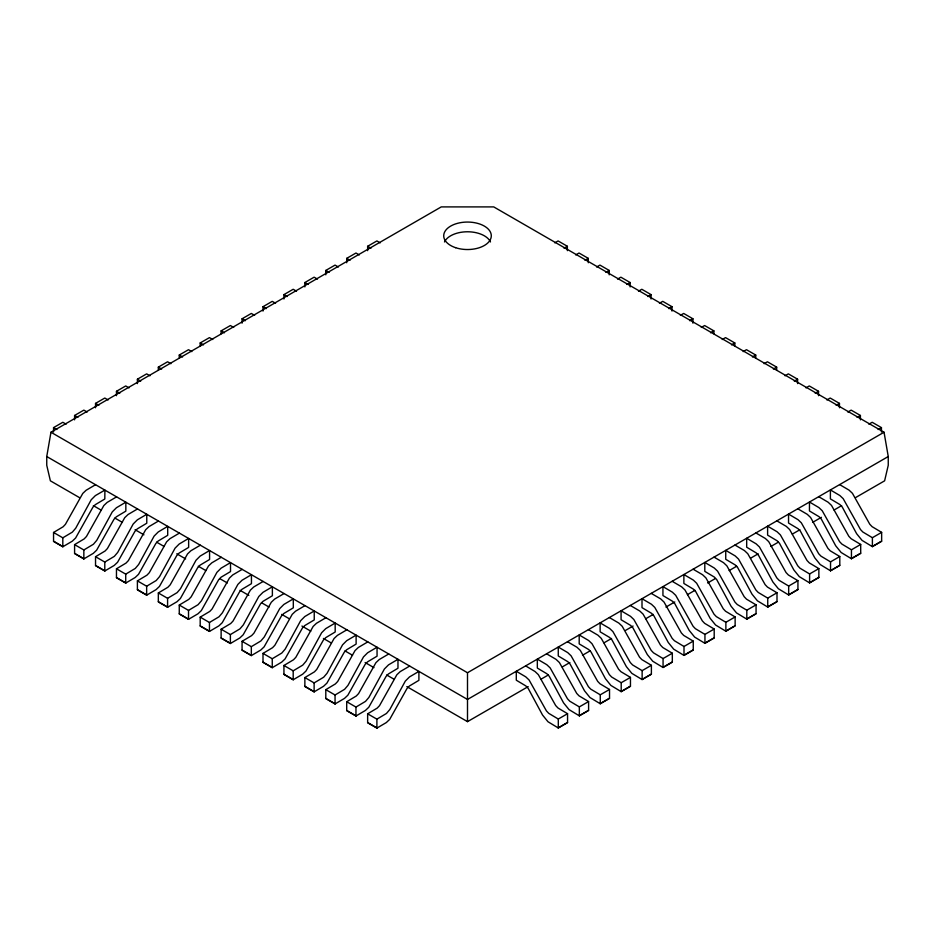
<?xml version="1.0" encoding="UTF-8"?>
<svg xmlns="http://www.w3.org/2000/svg" width="935" height="935" viewBox="0 0 935 935"><rect width="100%" height="100%" fill="white"/><g stroke="black" fill="none" stroke-linecap="round" stroke-linejoin="round"><path stroke-width="1.4" d="M79.463 497.607L50.385 480.824L46.75 465.279L46.75 456.537L50.958 432.239L441.262 206.904L493.738 206.904L884.042 432.239L888.25 456.537L888.25 465.279L884.615 480.824L855.537 497.607M95.557 484.704L86.114 490.267L82.771 493.435L65.427 524.336L63.112 526.779L53.552 532.471L53.552 541.412L62.809 546.765L72.264 541.201L75.606 538.034L92.939 507.132L95.265 504.69L104.814 498.998L104.895 490.104L95.37 495.608L91.233 499.746L75.735 528.17L72.369 532.12L62.809 537.824L53.552 532.471M116.594 496.859L107.151 502.411L103.808 505.578L86.464 536.48L84.15 538.922L74.59 544.626L74.59 553.567L83.846 558.908L93.301 553.345L96.644 550.177L113.976 519.287L116.302 516.833L125.851 511.141L125.828 502.188L116.407 507.763L112.27 511.901L96.772 540.313L93.406 544.264L83.846 549.967L74.59 544.626M137.527 508.944L128.083 514.495L124.741 517.663L107.396 548.564L105.082 551.007L95.534 556.711L95.534 565.652L104.79 570.993L114.234 565.43L117.576 562.262L134.909 531.372L137.235 528.918L146.783 523.226L146.76 514.273L137.34 519.848L133.202 523.986L117.705 552.398L114.339 556.36L104.79 562.052L95.534 556.711M158.459 521.029L149.016 526.592L145.673 529.748L128.329 560.649L126.015 563.092L116.466 568.796L116.466 577.736L125.722 583.078L135.166 577.514L138.509 574.347L155.853 543.457L158.167 541.014L167.716 535.311L167.692 526.358L158.272 531.933L154.135 536.071L138.637 564.495L135.271 568.445L125.722 574.137L116.466 568.796M179.391 533.114L169.948 538.677L166.605 541.844L149.273 572.734L146.947 575.177L137.398 580.88L137.398 589.821L146.655 595.163L156.098 589.611L159.441 586.444L176.785 555.542L179.099 553.099L188.648 547.396L188.625 538.443L179.204 544.018L175.079 548.155L159.581 576.579L156.203 580.53L146.655 586.222L137.398 580.88M200.335 545.198L190.88 550.762L187.538 553.929L170.205 584.819L167.879 587.274L158.331 592.965L158.331 601.906L167.587 607.247L177.031 601.696L180.373 598.529L197.717 567.627L200.032 565.184L209.592 559.481L209.557 550.528L200.137 556.103L196.011 560.24L180.513 588.664L177.136 592.615L167.587 598.307L158.331 592.965M221.268 557.283L211.813 562.847L208.47 566.014L191.137 596.904L188.812 599.358L179.263 605.05L179.263 613.991L188.519 619.332L197.975 613.781L201.317 610.613L218.65 579.712L220.976 577.269L230.524 571.566L230.501 562.613L221.069 568.188L216.943 572.325L201.446 600.749L198.068 604.7L188.519 610.391L179.263 605.05M242.2 569.368L232.745 574.932L229.402 578.099L212.07 609.001L209.756 611.443L200.195 617.135L200.195 626.076L209.452 631.417L218.907 625.866L222.249 622.698L239.582 591.797L241.908 589.354L251.457 583.662L251.433 574.698L242.001 580.273L237.876 584.41L222.378 612.834L219.012 616.784L209.452 622.488L200.195 617.135M263.132 581.453L253.689 587.016L250.346 590.184L233.002 621.085L230.688 623.528L221.127 629.22L221.127 638.161L230.384 643.514L239.839 637.951L243.182 634.783L260.514 603.881L262.84 601.439L272.389 595.747L272.365 586.794L262.945 592.358L258.808 596.495L243.31 624.919L239.944 628.869L230.384 634.573L221.127 629.22M284.065 593.55L274.621 599.101L271.279 602.269L253.934 633.17L251.62 635.613L242.071 641.317L242.071 650.246L251.328 655.599L260.772 650.035L264.114 646.868L281.458 615.966L283.772 613.524L293.321 607.832L293.298 598.879L283.878 604.442L279.74 608.58L264.243 637.004L260.877 640.954L251.328 646.658L242.071 641.317M304.997 605.635L295.553 611.186L292.211 614.353L274.867 645.255L272.552 647.698L263.004 653.401L263.004 662.342L272.26 667.683L281.704 662.12L285.046 658.953L302.391 628.063L304.705 625.608L314.253 619.917L314.23 610.964L304.81 616.539L300.673 620.676L285.187 649.089L281.809 653.039L272.26 658.743L263.004 653.401M325.941 617.719L316.486 623.271L313.143 626.438L295.811 657.34L293.485 659.783L283.936 665.486L283.936 674.427L293.193 679.768L302.636 674.205L305.979 671.038L323.323 640.148L325.637 637.693L335.197 632.002L335.162 623.049L325.742 628.624L321.617 632.761L306.119 661.174L302.741 665.136L293.193 670.827L283.936 665.486M346.873 629.804L337.418 635.368L334.075 638.523L316.743 669.425L314.417 671.868L304.868 677.571L304.868 686.512L314.125 691.853L323.568 686.29L326.923 683.123L344.255 652.233L346.569 649.79L356.13 644.086L356.106 635.134L346.675 640.709L342.549 644.846L327.051 673.27L323.674 677.221L314.125 682.912L304.868 677.571M367.806 641.889L358.35 647.452L355.008 650.62L337.675 681.51L335.349 683.952L325.801 689.656L325.801 698.597L335.057 703.938L344.512 698.387L347.855 695.219L365.188 664.317L367.513 661.875L377.062 656.171L377.039 647.219L367.607 652.794L363.481 656.931L347.984 685.355L344.606 689.305L335.057 694.997L325.801 689.656M355.966 716.011L365.421 710.448L368.764 707.281L386.097 676.391L388.422 673.948L397.971 668.245L397.971 659.304L388.516 664.867L384.39 669.004L368.893 697.428L365.515 701.379L355.966 707.07L346.71 701.729L346.71 710.67L355.966 716.011L355.966 707.07M376.899 728.096L386.354 722.545L389.696 719.377L407.029 688.476L409.355 686.033L418.903 680.329L418.903 671.388L409.46 676.952L405.322 681.089L389.825 709.513L386.459 713.463L376.899 719.155L367.642 713.814L367.642 722.755L376.899 728.096L376.899 719.155M388.738 653.974L379.259 659.526L375.917 662.681L358.584 693.583L356.258 696.026L346.71 701.729M409.67 666.059L400.203 671.611L396.849 674.778L379.517 705.668L377.202 708.111L367.642 713.814M53.552 431.993L53.552 427.622L62.809 422.281L66.116 424.186M74.59 419.85L74.59 415.479L83.846 410.126L87.154 412.043M95.534 407.765L95.534 403.394L104.79 398.041L108.098 399.958M116.466 395.68L116.466 391.298L125.722 385.956L129.03 387.873M137.398 383.595L137.398 379.213L146.655 373.871L149.962 375.788M158.331 370.05L158.331 367.128L167.587 361.787L170.895 363.692M179.263 357.965L179.263 355.043L188.519 349.702L191.827 351.607M200.195 345.868L200.195 342.958L209.452 337.617L212.759 339.522M221.127 333.783L221.127 330.873L230.384 325.532L233.703 327.437M242.071 323.159L242.071 318.788L251.328 313.447L254.636 315.352M263.004 311.075L263.004 306.703L272.26 301.35L275.568 303.267M283.936 298.99L283.936 294.618L293.193 289.266L296.5 291.182M304.868 286.905L304.868 282.534L314.125 277.181L317.433 279.098M325.801 274.82L325.801 270.437L335.057 265.096L338.365 267.013M346.71 262.747L346.71 258.364L355.966 253.023L359.274 254.939M367.642 250.662L367.642 246.279L376.899 240.938L380.206 242.855M554.794 242.855L558.101 240.938L567.358 246.279L567.358 250.662M564.05 248.196L567.358 246.279M575.726 254.939L579.034 253.023L588.29 258.364L588.29 262.747M584.983 260.281L588.29 258.364M596.635 267.013L599.943 265.096L609.199 270.437L609.199 274.82M605.892 272.354L609.199 270.437M617.567 279.098L620.875 277.181L630.132 282.534L630.132 286.905M626.824 284.439L630.132 282.534M638.5 291.182L641.807 289.266L651.064 294.618L651.064 298.99M647.756 296.524L651.064 294.618M659.432 303.267L662.74 301.35L671.996 306.703L671.996 311.075M668.689 308.608L671.996 306.703M680.364 315.352L683.672 313.447L692.928 318.788L692.928 323.159M689.621 320.693L692.928 318.788M701.297 327.437L704.616 325.532L713.872 330.873L713.872 333.783M710.553 332.778L713.872 330.873M722.241 339.522L725.548 337.617L734.805 342.958L734.805 345.868M731.497 344.863L734.805 342.958M743.173 351.607L746.481 349.702L755.737 355.043L755.737 357.965M752.43 356.96L755.737 355.043M764.105 363.692L767.413 361.787L776.669 367.128L776.669 370.05M773.362 369.044L776.669 367.128M785.038 375.788L788.345 373.871L797.602 379.213L797.602 383.595M794.294 381.129L797.602 379.213M805.97 387.873L809.278 385.956L818.534 391.298L818.534 395.68M815.226 393.214L818.534 391.298M826.902 399.958L830.21 398.041L839.466 403.394L839.466 407.765M836.159 405.299L839.466 403.394M847.846 412.043L851.154 410.126L860.41 415.479L860.41 419.85M857.103 417.384L860.41 415.479M868.884 424.186L872.191 422.281L881.448 427.622L881.448 431.993M878.14 429.527L881.448 427.622M50.958 432.239L467.5 672.732L884.042 432.239M888.25 456.537L467.5 699.45L46.75 456.537M406.83 686.617L467.5 721.645L528.17 686.617M540.816 679.313L548.389 674.941M562.297 666.912L569.883 662.529M582.517 655.236L590.102 650.853M604.01 642.824L611.595 638.453M625.492 630.424L633.077 626.041M645.723 618.748L653.308 614.365M665.942 607.072L674.789 601.965M687.435 594.66L695.021 590.289M707.655 582.984L715.24 578.613M729.148 570.584L736.722 566.201M750.63 558.172L758.215 553.8M770.849 546.496L778.434 542.125M792.342 534.095L799.928 529.713M812.562 522.42L821.409 517.312M834.055 510.019L841.64 505.636M558.3 719.038L567.557 713.697L567.557 722.638L558.3 727.979L547.992 721.75L542.534 715.018L528.17 688.359L525.844 685.916L516.295 680.212L516.295 671.272L525.739 676.835L529.093 680.002L546.426 710.904L548.74 713.347L558.3 719.038L558.3 727.979M579.338 706.895L588.594 701.554L588.594 710.495L579.338 715.836L569.029 709.607L563.571 702.875L549.207 676.215L546.881 673.773L537.333 668.069L537.333 659.128L546.776 664.692L550.131 667.859L567.463 698.749L569.777 701.203L579.338 706.895L579.338 715.836M600.27 694.81L609.526 689.469L609.526 698.41L600.27 703.751L589.962 697.522L584.504 690.79L570.14 664.13L567.814 661.688L558.265 655.984L558.265 647.043L567.72 652.607L571.063 655.774L588.395 686.664L590.721 689.118L600.27 694.81L600.27 703.751M621.202 682.725L630.459 677.384L630.459 686.325L621.202 691.666L610.894 685.425L605.436 678.705L591.072 652.046L588.758 649.591L579.197 643.899L579.197 634.958L588.653 640.522L591.995 643.689L609.328 674.579L611.654 677.022L621.202 682.725L621.202 691.666M642.135 670.64L651.391 665.299L651.391 674.228L642.135 679.581L631.826 673.34L626.368 666.62L612.004 639.961L609.69 637.506L600.13 631.815L600.13 622.874L609.585 628.437L612.928 631.592L630.26 662.494L632.586 664.937L642.135 670.64L642.135 679.581M663.067 658.556L672.323 653.214L672.323 662.144L663.067 667.496L652.759 661.255L647.301 654.535L632.937 627.864L630.622 625.422L621.074 619.73L621.074 610.789L630.517 616.34L633.86 619.508L651.204 650.409L653.518 652.852L663.067 658.556L663.067 667.496M683.999 646.471L693.256 641.118L693.256 650.059L683.999 655.412L673.703 649.171L668.233 642.45L653.869 615.779L651.555 613.337L642.006 607.645L642.006 598.704L651.45 604.255L654.792 607.423L672.136 638.324L674.451 640.767L683.999 646.471L683.999 655.412M704.943 634.386L714.2 629.033L714.2 637.974L704.943 643.315L694.635 637.086L689.177 630.365L674.813 603.694L672.487 601.252L662.938 595.548L662.938 586.619L672.382 592.171L675.724 595.338L693.069 626.24L695.383 628.682L704.943 634.386L704.943 643.315M725.876 622.289L735.132 616.948L735.132 625.889L725.876 631.23L715.567 625.001L710.109 618.269L695.745 591.61L693.419 589.167L683.871 583.463L683.871 574.522L693.326 580.086L696.668 583.253L714.001 614.155L716.315 616.597L725.876 622.289L725.876 631.23M746.808 610.204L756.064 604.863L756.064 613.804L746.808 619.145L736.499 612.916L731.041 606.184L716.678 579.525L714.352 577.082L704.803 571.378L704.803 562.438L714.258 568.001L717.601 571.168L734.933 602.07L737.259 604.513L746.808 610.204L746.808 619.145M767.74 598.12L776.997 592.778L776.997 601.719L767.74 607.06L757.432 600.831L751.974 594.099L737.61 567.44L735.296 564.997L725.735 559.294L725.735 550.353L735.19 555.916L738.533 559.083L755.866 589.973L758.192 592.428L767.74 598.12L767.74 607.06M788.672 586.035L797.929 580.693L797.929 589.634L788.672 594.976L778.364 588.746L772.906 582.014L758.542 555.355L756.228 552.912L746.679 547.209L746.679 538.268L756.123 543.831L759.465 546.998L776.798 577.888L779.124 580.343L788.672 586.035L788.672 594.976M809.605 573.95L818.861 568.609L818.861 577.549L809.605 582.891L799.308 576.65L793.838 569.929L779.474 543.27L777.16 540.816L767.612 535.124L767.612 526.183L777.055 531.746L780.398 534.913L797.742 565.804L800.056 568.246L809.605 573.95L809.605 582.891M830.537 561.865L839.794 556.524L839.794 565.453L830.537 570.806L820.24 564.565L814.782 557.844L800.407 531.185L798.093 528.731L788.544 523.039L788.544 514.098L797.987 519.661L801.33 522.817L818.674 553.719L820.988 556.161L830.537 561.865L830.537 570.806M851.446 549.792L860.703 544.45L860.703 553.391L851.446 558.733L841.149 552.491L835.691 545.771L821.327 519.112L819.002 516.658L809.453 510.966L809.476 502.013L818.896 507.588L822.239 510.755L839.583 541.645L841.897 544.088L851.446 549.792L851.446 558.733M872.39 537.707L881.647 532.366L881.647 541.295L872.39 546.648L862.082 540.407L856.624 533.686L842.26 507.027L839.934 504.573L830.385 498.881L830.409 489.928L839.829 495.503L843.183 498.659L860.516 529.561L862.83 532.003L872.39 537.707L872.39 546.648M558.3 727.792L567.557 722.439M579.338 715.637L588.594 710.296M600.27 703.552L609.526 698.211M621.202 691.468L630.459 686.126M642.135 679.383L651.391 674.042M663.067 667.298L672.323 661.957M683.999 655.213L693.256 649.872M704.943 643.128L714.2 637.787M725.876 631.043L735.132 625.69M746.808 618.958L756.064 613.605M767.74 606.862L776.997 601.521M788.672 594.777L797.929 589.436M809.605 582.692L818.861 577.351M830.537 570.607L839.794 565.266M851.446 558.534L860.703 553.193M872.39 546.449L881.647 541.108M881.647 532.366L872.086 526.662L869.772 524.219L852.439 493.318L849.085 490.15L839.642 484.599M367.642 246.279L370.95 248.196M860.703 544.45L851.154 538.747L848.84 536.304L831.495 505.403L828.153 502.235L818.709 496.684M346.71 258.364L350.017 260.281M839.794 556.524L830.245 550.82L827.931 548.377L810.587 517.476L807.244 514.308L797.777 508.769M325.801 270.437L329.108 272.354M818.861 568.609L809.313 562.905L806.999 560.462L789.654 529.561L786.312 526.393L776.845 520.853M304.868 282.534L308.176 284.439M797.929 580.693L788.38 574.99L786.054 572.547L768.722 541.645L765.379 538.49L755.901 532.938M283.936 294.618L287.244 296.524M776.997 592.778L767.448 587.075L765.122 584.632L747.79 553.742L744.447 550.575L734.968 545.023M263.004 306.703L266.311 308.608M756.064 604.863L746.516 599.171L744.19 596.717L726.857 565.827L723.515 562.66L714.036 557.108M242.071 318.788L245.379 320.693M735.132 616.948L725.572 611.256L723.258 608.802L705.925 577.912L702.582 574.745L693.104 569.193M221.127 330.873L224.447 332.778M714.2 629.033L704.639 623.341L702.325 620.898L684.981 589.997L681.638 586.829L672.171 581.289M200.195 342.958L203.503 344.863M693.256 641.118L683.707 635.426L681.393 632.983L664.049 602.082L660.706 598.914L651.239 593.374M179.263 355.043L182.57 356.96M672.323 653.214L662.775 647.511L660.461 645.068L643.116 614.166L639.774 610.999L630.307 605.459M158.331 367.128L161.638 369.044M651.391 665.299L641.842 659.596L639.517 657.153L622.184 626.251L618.841 623.084L609.363 617.544M137.398 379.213L140.706 381.129M630.459 677.384L620.91 671.681L618.584 669.238L601.252 638.336L597.909 635.169L588.431 629.629M116.466 391.298L119.773 393.214M609.526 689.469L599.978 683.765L597.652 681.323L580.319 650.421L576.977 647.265L567.498 641.714M95.534 403.394L98.841 405.299M588.594 701.554L579.034 695.85L576.72 693.408L559.387 662.518L556.033 659.35L546.566 653.799M74.59 415.479L77.897 417.384M567.557 713.697L557.996 708.005L555.682 705.551L538.35 674.661L534.995 671.494L525.634 665.884M53.552 427.622L56.86 429.527M93.36 505.636L100.945 510.019M114.853 518.037L122.438 522.42M135.072 529.713L143.92 534.82M156.566 542.125L164.151 546.496M176.785 553.8L185.633 558.908M198.278 566.201L205.852 570.584M219.76 578.613L227.345 582.984M239.979 590.289L248.827 595.396M261.473 602.689L269.058 607.072M281.692 614.365L289.277 618.748M301.923 626.041L310.771 631.148M323.405 638.453L330.99 642.824M344.898 650.853L352.483 655.236M365.117 662.529L373.965 667.637M386.611 674.941L394.184 679.313M53.552 541.225L62.809 546.566M74.59 553.368L83.846 558.709M95.534 565.453L104.79 570.794M116.466 577.538L125.722 582.879M137.398 589.623L146.655 594.964M158.331 601.708L167.587 607.06M179.263 613.792L188.519 619.145M200.195 625.889L209.452 631.23M221.127 637.974L230.384 643.315M242.071 650.059L251.328 655.4M263.004 662.144L272.26 667.485M283.936 674.228L293.193 679.57M304.868 686.313L314.125 691.655M325.801 698.398L335.057 703.739M346.71 710.471L355.966 715.813M367.642 722.556L376.899 727.897M467.5 672.732L467.5 721.645M335.057 694.997L335.057 703.938M314.125 682.912L314.125 691.853M293.193 670.827L293.193 679.768M272.26 658.743L272.26 667.683M251.328 646.658L251.328 655.599M230.384 634.573L230.384 643.514M209.452 622.488L209.452 631.417M188.519 610.391L188.519 619.332M167.587 598.307L167.587 607.247M146.655 586.222L146.655 595.163M125.722 574.137L125.722 583.078M104.79 562.052L104.79 570.993M83.846 549.967L83.846 558.908M62.809 537.824L62.809 546.765M444.511 241.955A23.796 13.744 0 0 1 467.5 231.775A23.796 13.744 0 0 1 490.489 241.955M455.602 247.693A23.796 13.744 0 0 0 491.296 235.795A23.796 13.744 0 0 0 455.602 223.897A23.796 13.744 0 0 0 455.602 247.693"/></g></svg>
